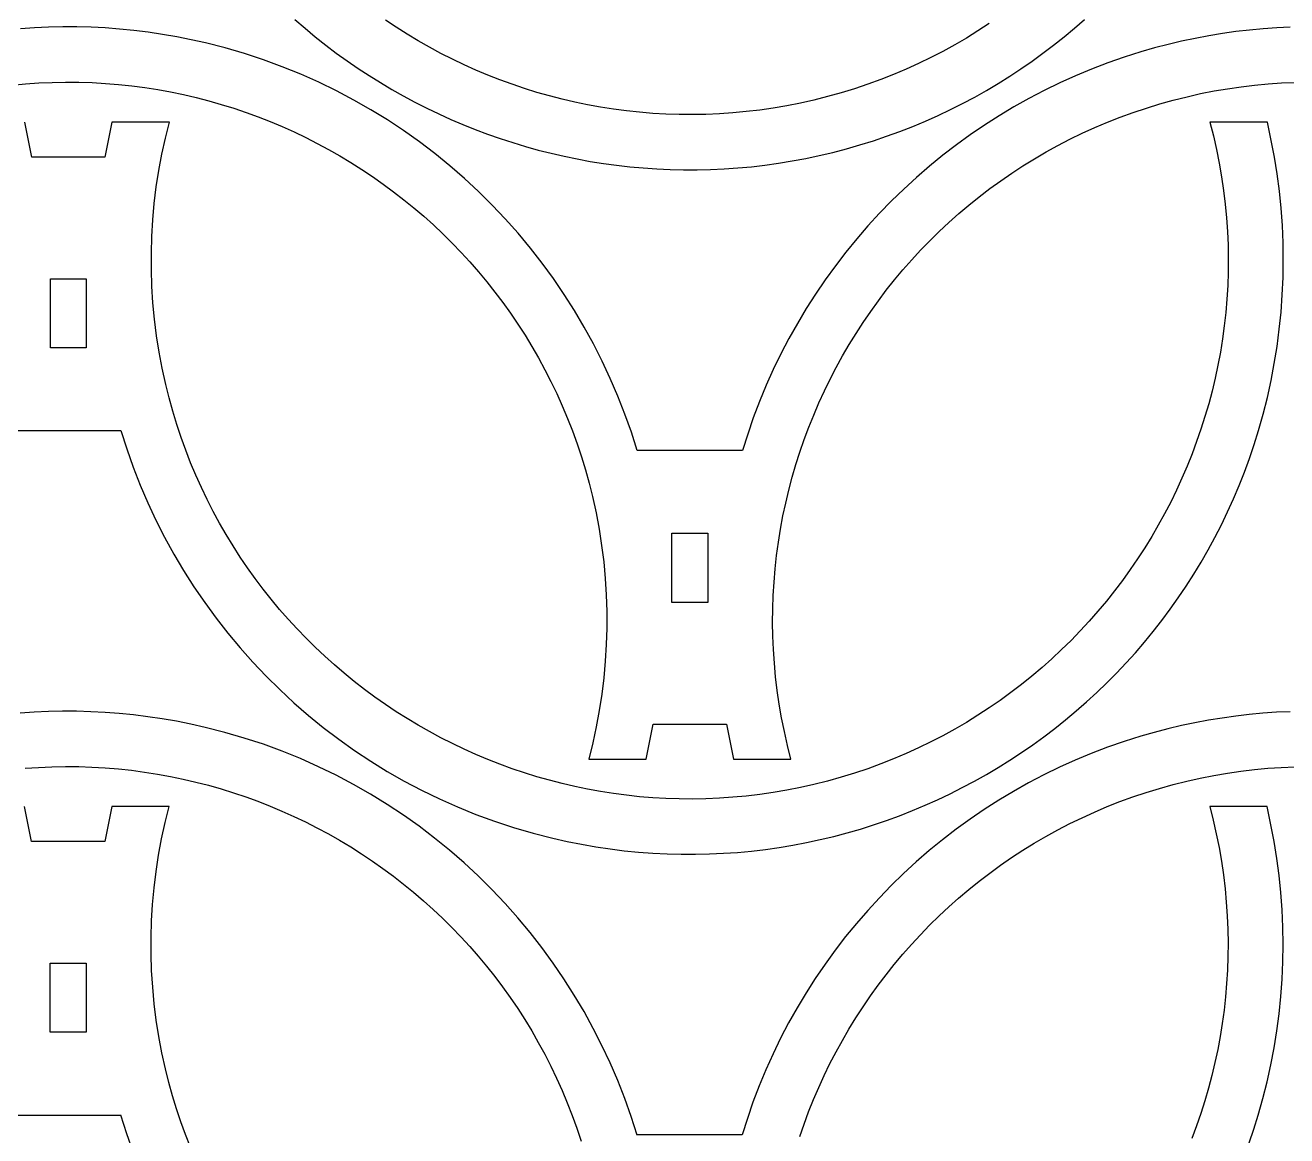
# Model space of a CAD drawing. Extents: x 443 to 1024, y 36 to 674.
# Drawn here: x 534.7 to 626, y 509.5 to 589.8 of the extents above; entities that cross this region are included whole.
import ezdxf

# ---------------------------------------------------------------- set-up
doc = ezdxf.new("R2010")
doc.units = 0
doc.layers.get('0').update_dxf_attribs({"linetype": 'CONTINUOUS'})

msp = doc.modelspace()

# ---------------------------------------------------------------- linework, layer by layer
at = {"color": 4}
for p, q in [((554.183655, 590.253861), (554.913192, 589.621104)), ((561.520429, 589.691405), (560.741486, 590.211002)), ((610.626896, 589.624478), (611.355673, 590.260621)), ((535.326441, 589.653564), (534.312257, 589.582724)), ((536.344588, 589.700297), (535.326441, 589.653564)), ((537.366327, 589.72271), (536.344588, 589.700297)), ((538.391283, 589.720586), (537.366327, 589.72271)), ((539.419083, 589.693709), (538.391283, 589.720586)), ((540.449354, 589.641864), (539.419083, 589.693709)), ((541.481724, 589.564837), (540.449354, 589.641864)), ((542.515817, 589.46241), (541.481724, 589.564837)), ((543.551262, 589.334369), (542.515817, 589.46241)), ((544.587685, 589.180499), (543.551262, 589.334369)), ((554.913192, 589.621104), (555.655878, 589.005614)), ((562.311425, 589.190542), (561.520429, 589.691405)), ((603.640388, 589.426792), (602.81148, 588.915001)), ((604.45405, 589.957888), (603.640388, 589.426792)), ((609.882883, 589.004042), (610.626896, 589.624478)), ((621.340903, 589.237938), (620.355967, 589.077022)), ((622.325888, 589.375414), (621.340903, 589.237938)), ((623.310576, 589.489614), (622.325888, 589.375414)), ((624.294618, 589.580698), (623.310576, 589.489614)), ((625.277668, 589.648831), (624.294618, 589.580698)), ((626.259379, 589.694174), (625.277668, 589.648831)), ((545.624712, 589.000583), (544.587685, 589.180499)), ((546.661971, 588.794407), (545.624712, 589.000583)), ((547.699088, 588.561754), (546.661971, 588.794407)), ((549.125754, 588.197665), (547.699088, 588.561754)), ((555.655878, 589.005614), (556.411364, 588.407553)), ((556.411364, 588.407553), (557.179303, 587.827082)), ((563.114102, 588.708642), (562.311425, 589.190542)), ((563.928088, 588.245933), (563.114102, 588.708642)), ((601.967565, 588.422911), (601.108879, 587.950917)), ((602.81148, 588.915001), (601.967565, 588.422911)), ((608.349949, 587.8116), (609.123833, 588.399641)), ((609.123833, 588.399641), (609.882883, 589.004042)), ((617.40493, 588.452009), (616.423666, 588.195708)), ((618.387633, 588.68422), (617.40493, 588.452009)), ((619.371428, 588.892503), (618.387633, 588.68422)), ((620.355967, 589.077022), (619.371428, 588.892503)), ((550.530071, 587.788044), (549.125754, 588.197665)), ((551.911375, 587.333845), (550.530071, 587.788044)), ((557.179303, 587.827082), (557.959348, 587.264364)), ((564.753011, 587.802644), (563.928088, 588.245933)), ((565.5885, 587.379004), (564.753011, 587.802644)), ((600.235661, 587.499418), (599.348148, 587.068807)), ((601.108879, 587.950917), (600.235661, 587.499418)), ((607.561432, 587.240249), (608.349949, 587.8116)), ((614.236166, 587.534025), (613.043262, 587.118246)), ((615.444188, 587.915154), (614.236166, 587.534025)), ((616.423666, 588.195708), (615.444188, 587.915154)), ((553.269001, 586.836018), (551.911375, 587.333845)), ((554.602285, 586.295518), (553.269001, 586.836018)), ((557.959348, 587.264364), (558.751151, 586.719562)), ((558.751151, 586.719562), (559.554365, 586.192838)), ((566.434182, 586.975242), (565.5885, 587.379004)), ((567.289686, 586.591587), (566.434182, 586.975242)), ((568.15464, 586.228267), (567.289686, 586.591587)), ((598.446579, 586.659483), (597.531191, 586.271841)), ((599.348148, 587.068807), (598.446579, 586.659483)), ((605.941306, 586.148919), (606.758484, 586.685913)), ((606.758484, 586.685913), (607.561432, 587.240249)), ((611.866099, 586.6684), (610.705297, 586.18507)), ((613.043262, 587.118246), (611.866099, 586.6684)), ((533.684021, 585.507406), (534.659891, 585.59884)), ((534.659891, 585.59884), (535.633748, 585.665363)), ((535.633748, 585.665363), (536.60522, 585.707202)), ((536.60522, 585.707202), (537.573935, 585.724588)), ((537.573935, 585.724588), (538.539521, 585.717749)), ((538.539521, 585.717749), (539.501607, 585.686913)), ((539.501607, 585.686913), (540.45982, 585.63231)), ((540.45982, 585.63231), (541.41379, 585.554168)), ((555.910562, 585.713296), (554.602285, 586.295518)), ((557.193169, 585.090304), (555.910562, 585.713296)), ((559.554365, 586.192838), (560.368642, 585.684354)), ((560.368642, 585.684354), (561.193634, 585.194272)), ((569.028671, 585.885511), (568.15464, 586.228267)), ((569.911409, 585.563548), (569.028671, 585.885511)), ((596.602221, 585.906277), (595.659908, 585.563188)), ((597.531191, 586.271841), (596.602221, 585.906277)), ((604.265067, 585.128269), (605.1101, 585.629596)), ((605.1101, 585.629596), (605.941306, 586.148919)), ((609.561477, 585.66884), (608.435262, 585.120293)), ((610.705297, 586.18507), (609.561477, 585.66884)), ((623.677256, 585.507411), (624.653114, 585.598847)), ((624.653114, 585.598847), (625.62696, 585.665372)), ((625.62696, 585.665372), (626.598421, 585.707215)), ((541.41379, 585.554168), (542.363143, 585.452716)), ((542.363143, 585.452716), (543.307508, 585.328183)), ((543.307508, 585.328183), (544.246513, 585.180798)), ((544.246513, 585.180798), (545.179787, 585.010789)), ((545.179787, 585.010789), (546.106957, 584.818386)), ((546.106957, 584.818386), (547.027652, 584.603816)), ((558.44944, 584.427495), (557.193169, 585.090304)), ((561.193634, 585.194272), (562.028995, 584.722755)), ((562.028995, 584.722755), (562.874377, 584.269966)), ((570.802481, 585.262607), (569.911409, 585.563548)), ((571.701515, 584.982917), (570.802481, 585.262607)), ((572.60814, 584.724706), (571.701515, 584.982917)), ((573.521983, 584.488203), (572.60814, 584.724706)), ((592.755285, 584.672732), (591.761975, 584.423505)), ((593.736202, 584.94602), (592.755285, 584.672732)), ((594.704489, 585.24297), (593.736202, 584.94602)), ((595.659908, 585.563188), (594.704489, 585.24297)), ((603.406408, 584.645267), (604.265067, 585.128269)), ((608.435262, 585.120293), (607.327271, 584.540013)), ((617.787483, 584.419323), (618.780788, 584.668554)), ((618.780788, 584.668554), (619.761132, 584.887978)), ((619.761132, 584.887978), (620.741323, 585.081347)), ((620.741323, 585.081347), (621.720988, 585.24889)), ((621.720988, 585.24889), (622.699757, 585.390835)), ((622.699757, 585.390835), (623.677256, 585.507411)), ((547.027652, 584.603816), (547.9415, 584.36731)), ((547.9415, 584.36731), (548.848129, 584.109095)), ((548.848129, 584.109095), (549.747166, 583.829401)), ((549.747166, 583.829401), (550.638242, 583.528456)), ((559.678711, 583.72582), (558.44944, 584.427495)), ((562.874377, 584.269966), (563.729432, 583.836066)), ((563.729432, 583.836066), (564.593813, 583.421217)), ((574.442673, 584.273637), (573.521983, 584.488203)), ((575.369838, 584.081237), (574.442673, 584.273637)), ((576.303106, 583.911231), (575.369838, 584.081237)), ((577.242106, 583.763849), (576.303106, 583.911231)), ((578.186464, 583.639319), (577.242106, 583.763849)), ((588.821774, 583.843169), (587.843006, 583.701225)), ((589.80144, 584.010712), (588.821774, 583.843169)), ((590.781631, 584.204081), (589.80144, 584.010712)), ((591.761975, 584.423505), (590.781631, 584.204081)), ((601.64902, 583.735543), (602.534325, 584.180915)), ((602.534325, 584.180915), (603.406408, 584.645267)), ((606.238126, 583.928582), (605.168448, 583.286585)), ((607.327271, 584.540013), (606.238126, 583.928582)), ((614.882875, 583.528864), (615.838289, 583.849081)), ((615.838289, 583.849081), (616.806571, 584.146033)), ((616.806571, 584.146033), (617.787483, 584.419323)), ((550.638242, 583.528456), (551.520982, 583.20649)), ((551.520982, 583.20649), (552.395016, 582.86373)), ((552.395016, 582.86373), (553.259972, 582.500407)), ((560.880318, 582.986234), (559.678711, 583.72582)), ((562.053596, 582.209687), (560.880318, 582.986234)), ((564.593813, 583.421217), (565.467172, 583.025583)), ((565.467172, 583.025583), (566.349161, 582.649325)), ((579.135811, 583.53787), (578.186464, 583.639319)), ((580.089772, 583.459731), (579.135811, 583.53787)), ((581.047978, 583.40513), (580.089772, 583.459731)), ((582.010055, 583.374297), (581.047978, 583.40513)), ((582.975633, 583.36746), (582.010055, 583.374297)), ((583.944338, 583.384848), (582.975633, 583.36746)), ((584.9158, 583.426689), (583.944338, 583.384848)), ((585.889647, 583.493214), (584.9158, 583.426689)), ((586.865506, 583.584649), (585.889647, 583.493214)), ((587.843006, 583.701225), (586.865506, 583.584649)), ((598.915784, 582.516565), (599.839548, 582.903041)), ((599.839548, 582.903041), (600.750694, 583.309475)), ((600.750694, 583.309475), (601.64902, 583.735543)), ((605.168448, 583.286585), (604.118859, 582.614603)), ((613.011603, 582.820216), (613.940567, 583.185777)), ((613.940567, 583.185777), (614.882875, 583.528864)), ((535.120443, 580.30124), (534.614143, 582.83024)), ((540.929043, 582.83024), (540.422843, 580.30124)), ((545.091743, 582.83024), (540.929043, 582.83024)), ((544.800067, 581.668492), (545.091743, 582.83024)), ((553.259972, 582.500407), (554.115477, 582.116747)), ((554.115477, 582.116747), (554.961161, 581.712982)), ((563.197881, 581.397132), (562.053596, 582.209687)), ((566.349161, 582.649325), (567.239434, 582.292606)), ((567.239434, 582.292606), (568.137643, 581.955588)), ((568.137643, 581.955588), (569.04344, 581.638434)), ((597.031207, 581.804803), (597.979603, 582.150377)), ((597.979603, 582.150377), (598.915784, 582.516565)), ((604.118859, 582.614603), (603.089979, 581.913222)), ((610.307149, 581.592656), (611.194656, 582.023259)), ((611.194656, 582.023259), (612.09622, 582.432578)), ((612.09622, 582.432578), (613.011603, 582.820216)), ((624.607443, 582.83024), (620.444743, 582.83024)), ((620.444743, 582.83024), (620.696498, 581.839109)), ((625.113643, 580.30124), (624.607443, 582.83024)), ((544.545028, 580.497663), (544.800067, 581.668492)), ((554.961161, 581.712982), (555.796651, 581.289338)), ((555.796651, 581.289338), (556.621575, 580.846046)), ((564.312508, 580.549521), (563.197881, 581.397132)), ((569.04344, 581.638434), (569.956478, 581.341305)), ((569.956478, 581.341305), (570.876409, 581.064365)), ((570.876409, 581.064365), (571.802886, 580.807775)), ((594.119248, 580.896285), (595.098575, 581.176805)), ((595.098575, 581.176805), (596.070797, 581.48017)), ((596.070797, 581.48017), (597.031207, 581.804803)), ((602.08243, 581.183024), (601.096832, 580.424592)), ((603.089979, 581.913222), (602.08243, 581.183024)), ((608.575256, 580.669178), (609.433936, 581.141163)), ((609.433936, 581.141163), (610.307149, 581.592656)), ((620.696498, 581.839109), (620.921121, 580.847473)), ((540.422843, 580.30124), (535.120443, 580.30124)), ((544.326627, 579.318975), (544.545028, 580.497663)), ((556.621575, 580.846046), (557.435561, 580.383333)), ((557.435561, 580.383333), (558.238238, 579.901429)), ((565.396814, 579.667807), (564.312508, 580.549521)), ((571.802886, 580.807775), (572.735561, 580.571698)), ((572.735561, 580.571698), (573.674086, 580.356295)), ((573.674086, 580.356295), (574.618116, 580.161731)), ((574.618116, 580.161731), (575.567301, 579.988166)), ((590.187474, 580.015047), (591.171893, 580.199555)), ((591.171893, 580.199555), (592.15556, 580.407823)), ((592.15556, 580.407823), (593.138127, 580.640012)), ((593.138127, 580.640012), (594.119248, 580.896285)), ((601.096832, 580.424592), (600.133808, 579.63851)), ((606.902444, 579.665316), (607.731346, 580.177097)), ((607.731346, 580.177097), (608.575256, 580.669178)), ((620.921121, 580.847473), (621.118848, 579.855727)), ((625.311484, 579.074209), (625.113643, 580.30124)), ((544.144868, 578.133651), (544.326627, 579.318975)), ((558.238238, 579.901429), (559.029234, 579.400562)), ((559.029234, 579.400562), (559.808177, 578.880962)), ((566.450133, 578.752942), (565.396814, 579.667807)), ((575.567301, 579.988166), (576.521294, 579.835763)), ((576.521294, 579.835763), (577.479748, 579.704684)), ((577.479748, 579.704684), (578.442315, 579.595093)), ((578.442315, 579.595093), (579.408649, 579.50715)), ((579.408649, 579.50715), (580.3784, 579.441019)), ((580.3784, 579.441019), (581.351223, 579.396861)), ((581.351223, 579.396861), (582.326768, 579.37484)), ((582.326768, 579.37484), (583.30469, 579.375117)), ((583.30469, 579.375117), (584.28464, 579.397855)), ((584.28464, 579.397855), (585.26627, 579.443216)), ((585.26627, 579.443216), (586.249234, 579.511362)), ((586.249234, 579.511362), (587.233184, 579.602456)), ((587.233184, 579.602456), (588.217773, 579.71666)), ((588.217773, 579.71666), (589.202652, 579.854136)), ((589.202652, 579.854136), (590.187474, 580.015047)), ((600.133808, 579.63851), (599.193978, 578.825361)), ((606.088787, 579.134231), (606.902444, 579.665316)), ((621.118848, 579.855727), (621.289918, 578.864267)), ((559.808177, 578.880962), (560.574695, 578.342857)), ((560.574695, 578.342857), (561.328416, 577.786475)), ((567.471801, 577.805879), (566.450133, 578.752942)), ((599.193978, 578.825361), (598.277963, 577.985729)), ((604.508162, 578.015734), (605.290614, 578.584238)), ((605.290614, 578.584238), (606.088787, 579.134231)), ((621.289918, 578.864267), (621.434567, 577.87349)), ((625.472854, 577.838813), (625.311484, 579.074209)), ((543.99975, 576.942911), (544.144868, 578.133651)), ((561.328416, 577.786475), (562.068968, 577.212047)), ((568.461153, 576.827569), (567.471801, 577.805879)), ((598.277963, 577.985729), (597.386385, 577.120196)), ((602.991372, 576.824775), (603.741668, 577.429114)), ((603.741668, 577.429114), (604.508162, 578.015734)), ((621.434567, 577.87349), (621.553035, 576.883792)), ((625.597855, 576.596543), (625.472854, 577.838813)), ((543.891276, 575.74798), (543.99975, 576.942911)), ((562.068968, 577.212047), (562.79598, 576.6198)), ((562.79598, 576.6198), (563.509079, 576.009963)), ((569.417526, 575.818966), (568.461153, 576.827569)), ((597.386385, 577.120196), (596.519865, 576.229347)), ((602.257509, 576.203114), (602.991372, 576.824775)), ((621.553035, 576.883792), (621.645558, 575.895568)), ((625.686593, 575.34889), (625.597855, 576.596543)), ((543.819448, 574.550078), (543.891276, 575.74798)), ((563.509079, 576.009963), (564.207895, 575.382765)), ((570.340255, 574.78102), (569.417526, 575.818966)), ((596.519865, 576.229347), (595.679023, 575.313764)), ((600.840038, 574.909406), (601.540319, 575.564525)), ((601.540319, 575.564525), (602.257509, 576.203114)), ((621.645558, 575.895568), (621.712374, 574.909216)), ((564.207895, 575.382765), (564.892054, 574.738435)), ((564.892054, 574.738435), (565.561185, 574.077202)), ((571.228675, 573.714686), (570.340255, 574.78102)), ((595.679023, 575.313764), (594.864481, 574.374031)), ((600.156906, 574.238153), (600.840038, 574.909406)), ((621.712374, 574.909216), (621.753722, 573.925131)), ((625.739171, 574.097346), (625.686593, 575.34889)), ((543.784268, 573.350427), (543.819448, 574.550078)), ((565.561185, 574.077202), (566.214917, 573.399294)), ((572.082122, 572.620914), (571.228675, 573.714686)), ((594.864481, 574.374031), (594.076861, 573.410731)), ((599.491158, 573.551161), (600.156906, 574.238153)), ((621.753722, 573.925131), (621.769838, 572.94371)), ((625.755694, 572.843404), (625.739171, 574.097346)), ((543.785736, 572.150251), (543.784268, 573.350427)), ((566.214917, 573.399294), (566.852877, 572.704941)), ((594.076861, 573.410731), (593.316783, 572.424448)), ((598.21277, 572.131548), (598.843034, 572.848828)), ((598.843034, 572.848828), (599.491158, 573.551161)), ((621.769838, 572.94371), (621.760961, 571.965349)), ((625.736267, 571.588554), (625.755694, 572.843404)), ((543.823856, 570.95077), (543.785736, 572.150251)), ((566.852877, 572.704941), (567.474693, 571.994371)), ((567.474693, 571.994371), (568.079994, 571.267813)), ((572.899932, 571.500658), (572.082122, 572.620914)), ((593.316783, 572.424448), (592.584868, 571.415764)), ((597.600605, 571.399719), (598.21277, 572.131548)), ((621.760961, 571.965349), (621.727328, 570.990444)), ((568.079994, 571.267813), (568.668408, 570.525496)), ((573.681439, 570.354869), (572.899932, 571.500658)), ((592.584868, 571.415764), (591.881738, 570.385263)), ((597.006777, 570.653737), (597.600605, 571.399719)), ((621.727328, 570.990444), (621.669178, 570.019391)), ((625.680993, 570.33429), (625.736267, 571.588554)), ((543.898628, 569.753207), (543.823856, 570.95077)), ((568.668408, 570.525496), (569.239563, 569.767648)), ((574.42598, 569.184501), (573.681439, 570.354869)), ((591.881738, 570.385263), (591.208014, 569.333529)), ((596.431522, 569.893998), (597.006777, 570.653737)), ((625.589976, 569.082102), (625.680993, 570.33429)), ((544.010055, 568.558785), (543.898628, 569.753207)), ((569.239563, 569.767648), (569.793087, 568.994498)), ((575.132891, 567.990505), (574.42598, 569.184501)), ((591.208014, 569.333529), (590.564317, 568.261145)), ((595.87508, 569.120897), (596.431522, 569.893998)), ((621.669178, 570.019391), (621.586747, 569.052586)), ((544.158138, 567.368725), (544.010055, 568.558785)), ((569.793087, 568.994498), (570.328609, 568.206276)), ((590.564317, 568.261145), (589.951268, 567.168694)), ((594.819581, 567.536198), (595.337687, 568.334832)), ((595.337687, 568.334832), (595.87508, 569.120897)), ((621.586747, 569.052586), (621.480274, 568.090426)), ((625.463322, 567.833482), (625.589976, 569.082102)), ((544.342879, 566.184249), (544.158138, 567.368725)), ((570.328609, 568.206276), (570.845756, 567.40321)), ((570.845756, 567.40321), (571.344156, 566.585529)), ((575.801506, 566.773833), (575.132891, 567.990505)), ((594.321001, 566.725392), (594.819581, 567.536198)), ((621.480274, 568.090426), (621.349996, 567.133307)), ((625.301135, 566.589922), (625.463322, 567.833482)), ((571.344156, 566.585529), (571.823438, 565.753461)), ((576.431161, 565.535439), (575.801506, 566.773833)), ((589.951268, 567.168694), (589.369489, 566.05676)), ((593.842183, 565.902809), (594.321001, 566.725392)), ((621.349996, 567.133307), (621.196151, 566.181625)), ((625.103518, 565.352915), (625.301135, 566.589922)), ((544.56428, 565.00658), (544.342879, 566.184249)), ((571.823438, 565.753461), (572.283231, 564.907236)), ((577.021193, 564.276274), (576.431161, 565.535439)), ((589.369489, 566.05676), (588.8196, 564.925925)), ((593.383366, 565.068846), (593.842183, 565.902809)), ((621.196151, 566.181625), (621.018977, 565.235776)), ((544.822343, 563.83694), (544.56428, 565.00658)), ((572.283231, 564.907236), (572.723161, 564.047081)), ((588.8196, 564.925925), (588.302223, 563.776774)), ((592.944788, 564.2239), (593.383366, 565.068846)), ((621.018977, 565.235776), (620.818712, 564.296156)), ((624.870576, 564.123951), (625.103518, 565.352915)), ((545.066786, 562.861723), (544.822343, 563.83694)), ((572.723161, 564.047081), (573.142857, 563.173227)), ((577.570936, 562.997291), (577.021193, 564.276274)), ((588.302223, 563.776774), (587.817979, 562.609889)), ((592.526685, 563.368365), (592.944788, 564.2239)), ((620.818712, 564.296156), (620.595592, 563.363162)), ((624.602413, 562.904523), (624.870576, 564.123951)), ((545.334439, 561.898376), (545.066786, 562.861723)), ((573.142857, 563.173227), (573.541948, 562.285902)), ((578.079725, 561.699441), (577.570936, 562.997291)), ((592.129296, 562.50264), (592.526685, 563.368365)), ((620.595592, 563.363162), (620.349857, 562.43719)), ((624.299134, 561.696122), (624.602413, 562.904523)), ((545.624928, 560.947127), (545.334439, 561.898376)), ((573.541948, 562.285902), (573.920061, 561.385335)), ((587.817979, 562.609889), (587.367488, 561.425854)), ((591.752859, 561.627119), (592.129296, 562.50264)), ((620.349857, 562.43719), (620.081744, 561.518636)), ((545.937881, 560.008206), (545.624928, 560.947127)), ((573.920061, 561.385335), (574.276825, 560.471754)), ((578.546898, 560.383678), (578.079725, 561.699441)), ((587.367488, 561.425854), (586.582288, 559.053354)), ((591.397612, 560.742199), (591.752859, 561.627119)), ((620.081744, 561.518636), (619.791491, 560.607897)), ((623.960843, 560.50024), (624.299134, 561.696122)), ((533.967543, 560.50024), (541.575643, 560.50024)), ((541.575643, 560.50024), (541.578143, 560.50264)), ((541.578143, 560.50264), (542.003024, 559.169915)), ((546.272928, 559.08184), (545.937881, 560.008206)), ((574.276825, 560.471754), (574.611867, 559.545388)), ((578.971788, 559.050954), (578.546898, 560.383678)), ((591.063791, 559.848276), (591.397612, 560.742199)), ((619.791491, 560.607897), (619.479334, 559.705367)), ((623.643757, 559.485728), (623.960843, 560.50024)), ((542.003024, 559.169915), (542.470188, 557.854152)), ((574.611867, 559.545388), (574.924817, 558.606466)), ((590.751636, 558.945746), (591.063791, 559.848276)), ((619.479334, 559.705367), (619.145513, 558.811445)), ((623.303672, 558.484332), (623.643757, 559.485728)), ((546.629696, 558.168259), (546.272928, 559.08184)), ((574.924817, 558.606466), (575.215301, 557.655218)), ((578.974188, 559.053354), (578.971788, 559.050954)), ((586.582288, 559.053354), (578.974188, 559.053354)), ((590.461383, 558.035006), (590.751636, 558.945746)), ((619.145513, 558.811445), (618.790265, 557.926525)), ((622.94096, 557.496268), (623.303672, 558.484332)), ((542.470188, 557.854152), (542.97897, 556.556303)), ((547.007812, 557.267692), (546.629696, 558.168259)), ((547.406907, 556.380366), (547.007812, 557.267692)), ((575.215301, 557.655218), (575.482949, 556.691871)), ((590.19327, 557.116451), (590.461383, 558.035006)), ((618.790265, 557.926525), (618.413827, 557.051004)), ((622.555995, 556.521751), (622.94096, 557.496268)), ((542.97897, 556.556303), (543.528705, 555.27732)), ((547.826606, 555.506513), (547.406907, 556.380366)), ((575.482949, 556.691871), (575.727388, 555.716654)), ((589.947535, 556.190479), (590.19327, 557.116451)), ((618.413827, 557.051004), (618.016437, 556.185278)), ((622.149149, 555.560998), (622.555995, 556.521751)), ((548.26654, 554.646359), (547.826606, 555.506513)), ((575.727388, 555.716654), (575.985452, 554.547014)), ((589.724417, 555.257484), (589.947535, 556.190479)), ((618.016437, 556.185278), (617.598334, 555.329744)), ((621.720797, 554.614222), (622.149149, 555.560998)), ((543.528705, 555.27732), (544.118729, 554.018155)), ((548.726335, 553.800133), (548.26654, 554.646359)), ((575.985452, 554.547014), (576.206856, 553.369344)), ((589.524152, 554.317864), (589.724417, 555.257484)), ((617.598334, 555.329744), (617.159754, 554.484798)), ((621.27131, 553.68164), (621.720797, 554.614222)), ((544.118729, 554.018155), (544.748378, 552.77976)), ((549.20562, 552.968066), (548.726335, 553.800133)), ((589.346978, 553.372014), (589.524152, 554.317864)), ((616.700936, 553.650835), (616.222118, 552.828252)), ((617.159754, 554.484798), (616.700936, 553.650835)), ((620.801064, 552.763468), (621.27131, 553.68164)), ((544.748378, 552.77976), (545.416987, 551.563089)), ((549.704024, 552.150385), (549.20562, 552.968066)), ((576.206856, 553.369344), (576.391602, 552.184869)), ((589.193134, 552.420331), (589.346978, 553.372014)), ((616.222118, 552.828252), (615.723536, 552.017446)), ((620.31043, 551.85992), (620.801064, 552.763468)), ((550.221173, 551.347319), (549.704024, 552.150385)), ((576.391602, 552.184869), (576.539691, 550.994809)), ((589.062856, 551.46321), (589.193134, 552.420331)), ((615.723536, 552.017446), (615.205429, 551.218812)), ((619.799782, 550.971213), (620.31043, 551.85992)), ((545.416987, 551.563089), (546.123891, 550.369093)), ((550.756697, 550.559097), (550.221173, 551.347319)), ((576.539691, 550.994809), (576.651126, 549.800386)), ((588.956383, 550.501049), (589.062856, 551.46321)), ((615.205429, 551.218812), (614.668035, 550.432747)), ((619.269494, 550.097561), (619.799782, 550.971213)), ((546.123891, 550.369093), (546.868426, 549.198724)), ((551.310224, 549.785948), (550.756697, 550.559097)), ((588.873952, 549.534243), (588.956383, 550.501049)), ((614.668035, 550.432747), (614.111591, 549.659646)), ((618.719938, 549.23918), (619.269494, 550.097561)), ((546.868426, 549.198724), (547.649929, 548.052936)), ((551.881381, 549.0281), (551.310224, 549.785948)), ((576.651126, 549.800386), (576.725907, 548.602824)), ((588.815802, 548.563188), (588.873952, 549.534243)), ((614.111591, 549.659646), (613.536335, 548.899907)), ((618.151488, 548.396286), (618.719938, 549.23918)), ((552.469797, 548.285783), (551.881381, 549.0281)), ((553.0751, 547.559225), (552.469797, 548.285783)), ((576.725907, 548.602824), (576.764035, 547.403343)), ((588.782169, 547.588281), (588.815802, 548.563188)), ((612.942505, 548.153925), (612.330338, 547.422096)), ((613.536335, 548.899907), (612.942505, 548.153925)), ((617.564517, 547.569094), (618.151488, 548.396286)), ((547.649929, 548.052936), (548.467733, 546.93268)), ((553.696919, 546.848656), (553.0751, 547.559225)), ((576.764035, 547.403343), (576.765513, 546.203167)), ((588.773292, 546.609917), (588.782169, 547.588281)), ((612.330338, 547.422096), (611.700073, 546.704817)), ((616.959398, 546.75782), (617.564517, 547.569094)), ((548.467733, 546.93268), (549.321175, 545.838908)), ((554.33488, 546.154303), (553.696919, 546.848656)), ((588.789409, 545.628494), (588.773292, 546.609917)), ((611.700073, 546.704817), (611.051946, 546.002484)), ((616.336505, 545.962679), (616.959398, 546.75782)), ((549.321175, 545.838908), (550.20959, 544.772573)), ((554.988613, 545.476396), (554.33488, 546.154303)), ((555.657746, 544.815163), (554.988613, 545.476396)), ((576.765513, 546.203167), (576.730342, 545.003516)), ((588.830756, 544.644407), (588.789409, 545.628494)), ((611.051946, 546.002484), (610.386197, 545.315493)), ((615.696211, 545.183886), (616.336505, 545.962679)), ((550.20959, 544.772573), (551.132314, 543.734628)), ((556.341907, 544.170834), (555.657746, 544.815163)), ((576.730342, 545.003516), (576.658523, 543.805614)), ((588.897573, 543.658052), (588.830756, 544.644407)), ((609.703062, 544.64424), (609.002779, 543.989121)), ((610.386197, 545.315493), (609.703062, 544.64424)), ((615.038889, 544.421658), (615.696211, 545.183886)), ((551.132314, 543.734628), (552.088682, 542.726024)), ((557.040723, 543.543637), (556.341907, 544.170834)), ((576.658523, 543.805614), (576.550058, 542.610682)), ((588.990096, 542.669825), (588.897573, 543.658052)), ((609.002779, 543.989121), (608.285587, 543.350534)), ((613.674654, 542.947754), (614.364912, 543.676209)), ((614.364912, 543.676209), (615.038889, 544.421658)), ((552.088682, 542.726024), (553.07803, 541.747715)), ((557.753823, 542.933801), (557.040723, 543.543637)), ((558.480836, 542.341554), (557.753823, 542.933801)), ((589.108564, 541.680124), (588.990096, 542.669825)), ((607.551722, 542.728873), (606.801423, 542.124535)), ((608.285587, 543.350534), (607.551722, 542.728873)), ((612.968487, 542.236511), (613.674654, 542.947754)), ((553.07803, 541.747715), (554.099693, 540.800651)), ((559.221389, 541.767127), (558.480836, 542.341554)), ((559.975111, 541.210746), (559.221389, 541.767127)), ((576.550058, 542.610682), (576.404948, 541.419943)), ((606.801423, 542.124535), (606.034927, 541.537916)), ((612.246786, 541.542693), (612.968487, 542.236511)), ((560.741629, 540.672642), (559.975111, 541.210746)), ((576.404948, 541.419943), (576.223194, 540.234619)), ((589.253213, 540.689343), (589.108564, 541.680124)), ((605.252472, 540.969413), (604.454296, 540.419422)), ((606.034927, 541.537916), (605.252472, 540.969413)), ((610.758271, 540.208198), (611.509923, 540.866517)), ((611.509923, 540.866517), (612.246786, 541.542693)), ((535.309202, 540.110257), (534.295016, 540.039417)), ((536.327353, 540.15699), (535.309202, 540.110257)), ((537.349095, 540.179403), (536.327353, 540.15699)), ((538.374055, 540.177278), (537.349095, 540.179403)), ((539.401859, 540.150402), (538.374055, 540.177278)), ((540.432134, 540.098557), (539.401859, 540.150402)), ((541.464507, 540.02153), (540.432134, 540.098557)), ((542.498604, 539.919103), (541.464507, 540.02153)), ((543.534053, 539.791062), (542.498604, 539.919103)), ((554.099693, 540.800651), (555.153008, 539.885786)), ((561.520572, 540.153043), (560.741629, 540.672642)), ((562.311568, 539.652177), (561.520572, 540.153043)), ((576.223194, 540.234619), (576.004799, 539.055931)), ((589.424283, 539.69788), (589.253213, 540.689343)), ((604.454296, 540.419422), (603.640636, 539.888338)), ((609.992205, 539.567951), (610.758271, 540.208198)), ((623.293285, 539.946306), (622.308597, 539.832107)), ((624.277327, 540.037391), (623.293285, 539.946306)), ((625.260377, 540.105523), (624.277327, 540.037391)), ((626.242088, 540.150866), (625.260377, 540.105523)), ((544.57048, 539.637192), (543.534053, 539.791062)), ((545.607512, 539.457276), (544.57048, 539.637192)), ((546.644775, 539.2511), (545.607512, 539.457276)), ((547.681897, 539.018447), (546.644775, 539.2511)), ((549.108554, 538.654358), (547.681897, 539.018447)), ((555.153008, 539.885786), (556.237308, 539.004073)), ((556.237308, 539.004073), (557.351931, 538.156462)), ((563.114245, 539.170274), (562.311568, 539.652177)), ((563.928231, 538.707563), (563.114245, 539.170274)), ((576.004799, 539.055931), (575.749763, 537.885102)), ((579.620788, 536.723354), (580.126988, 539.252354)), ((580.126988, 539.252354), (585.429388, 539.252354)), ((585.429388, 539.252354), (585.935588, 536.723354)), ((589.62201, 538.70613), (589.424283, 539.69788)), ((602.811731, 539.376559), (601.967818, 538.88448)), ((603.640636, 539.888338), (602.811731, 539.376559)), ((609.212096, 538.945993), (609.992205, 539.567951)), ((618.370342, 539.140913), (617.387639, 538.908702)), ((619.354137, 539.349196), (618.370342, 539.140913)), ((620.338675, 539.533715), (619.354137, 539.349196)), ((621.323611, 539.694631), (620.338675, 539.533715)), ((622.308597, 539.832107), (621.323611, 539.694631)), ((550.512861, 538.244737), (549.108554, 538.654358)), ((551.894156, 537.790537), (550.512861, 538.244737)), ((557.351931, 538.156462), (558.496211, 537.343907)), ((564.753155, 538.264272), (563.928231, 538.707563)), ((565.588644, 537.84063), (564.753155, 538.264272)), ((589.846633, 537.714489), (589.62201, 538.70613)), ((601.109134, 538.412497), (600.235918, 537.961007)), ((601.967818, 538.88448), (601.109134, 538.412497)), ((607.611247, 537.7578), (608.418319, 538.342537)), ((608.418319, 538.342537), (609.212096, 538.945993)), ((615.426897, 538.371847), (614.218875, 537.990718)), ((616.406375, 538.652401), (615.426897, 538.371847)), ((617.387639, 538.908702), (616.406375, 538.652401)), ((553.251773, 537.292711), (551.894156, 537.790537)), ((554.585048, 536.752211), (553.251773, 537.292711)), ((558.496211, 537.343907), (559.669484, 536.56736)), ((566.434327, 537.436866), (565.588644, 537.84063)), ((567.289831, 537.053208), (566.434327, 537.436866)), ((575.749763, 537.885102), (575.458088, 536.723354)), ((590.098388, 536.723354), (589.846633, 537.714489)), ((599.348408, 537.530406), (598.44684, 537.121089)), ((600.235918, 537.961007), (599.348408, 537.530406)), ((605.958708, 536.645346), (606.791252, 537.191998)), ((606.791252, 537.191998), (607.611247, 537.7578)), ((613.025971, 537.574939), (611.848808, 537.125093)), ((614.218875, 537.990718), (613.025971, 537.574939)), ((555.893316, 536.169989), (554.585048, 536.752211)), ((559.669484, 536.56736), (560.871085, 535.827773)), ((568.154786, 536.689886), (567.289831, 537.053208)), ((569.028819, 536.347128), (568.154786, 536.689886)), ((569.911558, 536.025164), (569.028819, 536.347128)), ((575.458088, 536.723354), (579.620788, 536.723354)), ((585.935588, 536.723354), (590.098388, 536.723354)), ((596.602485, 536.367897), (595.660173, 536.024814)), ((597.531453, 536.733455), (596.602485, 536.367897)), ((598.44684, 537.121089), (597.531453, 536.733455)), ((605.113989, 536.118059), (605.958708, 536.645346)), ((610.688006, 536.641763), (609.544186, 536.125533)), ((611.848808, 537.125093), (610.688006, 536.641763)), ((534.642674, 536.055459), (535.616527, 536.121985)), ((535.616527, 536.121985), (536.587995, 536.163828)), ((536.587995, 536.163828), (537.556707, 536.181218)), ((537.556707, 536.181218), (538.52229, 536.174382)), ((538.52229, 536.174382), (539.484373, 536.143549)), ((539.484373, 536.143549), (540.442583, 536.088949)), ((540.442583, 536.088949), (541.39655, 536.01081)), ((541.39655, 536.01081), (542.3459, 535.909361)), ((542.3459, 535.909361), (543.290263, 535.784831)), ((543.290263, 535.784831), (544.229266, 535.637448)), ((544.229266, 535.637448), (545.162537, 535.467442)), ((545.162537, 535.467442), (546.089705, 535.275041)), ((557.175914, 535.546997), (555.893316, 536.169989)), ((558.432177, 534.884188), (557.175914, 535.546997)), ((560.871085, 535.827773), (562.10035, 535.126099)), ((570.802632, 535.724221), (569.911558, 536.025164)), ((571.701668, 535.444529), (570.802632, 535.724221)), ((572.608295, 535.186316), (571.701668, 535.444529)), ((593.736469, 535.407652), (592.755552, 535.134367)), ((594.704755, 535.7046), (593.736469, 535.407652)), ((595.660173, 536.024814), (594.704755, 535.7046)), ((603.389517, 535.122442), (604.257468, 535.610352)), ((604.257468, 535.610352), (605.113989, 536.118059)), ((608.41797, 535.576986), (607.309979, 534.996706)), ((609.544186, 536.125533), (608.41797, 535.576986)), ((618.763497, 535.125147), (619.743841, 535.344571)), ((619.743841, 535.344571), (620.724032, 535.537941)), ((620.724032, 535.537941), (621.703697, 535.705484)), ((621.703697, 535.705484), (622.682465, 535.847429)), ((622.682465, 535.847429), (623.659965, 535.964006)), ((623.659965, 535.964006), (624.635823, 536.055443)), ((624.635823, 536.055443), (625.609669, 536.121969)), ((625.609669, 536.121969), (626.58113, 536.163812)), ((546.089705, 535.275041), (547.010398, 535.060474)), ((547.010398, 535.060474), (547.924244, 534.82397)), ((547.924244, 534.82397), (548.830871, 534.565758)), ((548.830871, 534.565758), (549.729908, 534.286066)), ((559.66144, 534.182513), (558.432177, 534.884188)), ((562.10035, 535.126099), (563.356615, 534.46329)), ((563.356615, 534.46329), (564.639216, 533.840298)), ((573.522141, 534.949812), (572.608295, 535.186316)), ((574.442834, 534.735245), (573.522141, 534.949812)), ((575.370002, 534.542844), (574.442834, 534.735245)), ((576.303274, 534.372838), (575.370002, 534.542844)), ((589.80169, 534.472338), (588.822016, 534.304792)), ((590.781889, 534.665711), (589.80169, 534.472338)), ((591.762243, 534.88514), (590.781889, 534.665711)), ((592.755552, 535.134367), (591.762243, 534.88514)), ((601.620821, 534.206873), (602.51051, 534.654544)), ((602.51051, 534.654544), (603.389517, 535.122442)), ((607.309979, 534.996706), (606.220835, 534.385275)), ((615.820997, 534.305687), (616.78928, 534.602635)), ((616.78928, 534.602635), (617.770192, 534.87592)), ((617.770192, 534.87592), (618.763497, 535.125147)), ((549.729908, 534.286066), (550.620981, 533.985123)), ((550.620981, 533.985123), (551.50372, 533.663158)), ((551.50372, 533.663158), (552.377753, 533.320401)), ((560.863039, 533.442927), (559.66144, 534.182513)), ((564.639216, 533.840298), (565.947486, 533.258076)), ((577.242277, 534.225456), (576.303274, 534.372838)), ((578.186639, 534.100925), (577.242277, 534.225456)), ((579.13599, 533.999476), (578.186639, 534.100925)), ((580.089956, 533.921337), (579.13599, 533.999476)), ((581.048167, 533.866737), (580.089956, 533.921337)), ((582.010249, 533.835905), (581.048167, 533.866737)), ((582.975833, 533.829069), (582.010249, 533.835905)), ((583.944544, 533.846458), (582.975833, 533.829069)), ((584.916012, 533.888302), (583.944544, 533.846458)), ((585.889866, 533.954828), (584.916012, 533.888302)), ((586.865732, 534.046266), (585.889866, 533.954828)), ((587.843239, 534.162844), (586.865732, 534.046266)), ((588.822016, 534.304792), (587.843239, 534.162844)), ((599.810887, 533.373074), (600.720822, 533.779644)), ((600.720822, 533.779644), (601.620821, 534.206873)), ((605.151157, 533.743277), (604.101567, 533.071296)), ((606.220835, 534.385275), (605.151157, 533.743277)), ((612.994309, 533.276834), (613.923275, 533.642391)), ((613.923275, 533.642391), (614.865583, 533.985474)), ((614.865583, 533.985474), (615.820997, 534.305687)), ((535.10312, 530.757933), (534.59682, 533.286933)), ((540.91172, 533.286933), (540.40552, 530.757933)), ((545.07442, 533.286933), (540.91172, 533.286933)), ((544.782744, 532.125185), (545.07442, 533.286933)), ((552.377753, 533.320401), (553.242708, 532.957079)), ((553.242708, 532.957079), (554.098213, 532.573421)), ((562.03631, 532.66638), (560.863039, 533.442927)), ((563.180588, 531.853825), (562.03631, 532.66638)), ((565.947486, 533.258076), (567.280763, 532.717575)), ((567.280763, 532.717575), (568.638382, 532.219749)), ((597.025198, 532.279467), (597.962702, 532.62277)), ((597.962702, 532.62277), (598.891389, 532.987377)), ((598.891389, 532.987377), (599.810887, 533.373074)), ((604.101567, 533.071296), (603.072688, 532.369915)), ((611.177361, 532.479885), (612.078926, 532.8892)), ((612.078926, 532.8892), (612.994309, 533.276834)), ((624.59002, 533.286933), (620.42742, 533.286933)), ((620.42742, 533.286933), (620.679175, 532.295802)), ((625.09632, 530.757933), (624.59002, 533.286933)), ((544.527705, 530.954356), (544.782744, 532.125185)), ((554.098213, 532.573421), (554.943896, 532.169657)), ((554.943896, 532.169657), (555.779385, 531.746015)), ((555.779385, 531.746015), (556.604309, 531.302724)), ((564.295209, 531.006214), (563.180588, 531.853825)), ((568.638382, 532.219749), (570.019677, 531.76555)), ((570.019677, 531.76555), (571.423986, 531.355929)), ((595.125234, 531.657638), (596.079251, 531.957685)), ((596.079251, 531.957685), (597.025198, 532.279467)), ((603.072688, 532.369915), (602.065138, 531.639717)), ((609.416639, 531.597796), (610.289853, 532.049285)), ((610.289853, 532.049285), (611.177361, 532.479885)), ((620.679175, 532.295802), (620.903798, 531.304166)), ((544.309305, 529.775668), (544.527705, 530.954356)), ((556.604309, 531.302724), (557.418295, 530.840012)), ((557.418295, 530.840012), (558.220972, 530.358109)), ((565.379508, 530.1245), (564.295209, 531.006214)), ((571.423986, 531.355929), (572.850643, 530.99184)), ((572.850643, 530.99184), (573.887764, 530.759187)), ((591.235933, 530.679115), (592.218497, 530.890065)), ((592.218497, 530.890065), (593.194484, 531.123612)), ((593.194484, 531.123612), (594.163521, 531.379541)), ((594.163521, 531.379541), (595.125234, 531.657638)), ((601.079541, 530.881285), (600.116517, 530.095203)), ((602.065138, 531.639717), (601.079541, 530.881285)), ((607.714046, 530.633736), (608.557958, 531.125814)), ((608.557958, 531.125814), (609.416639, 531.597796)), ((620.903798, 531.304166), (621.101525, 530.31242)), ((540.40552, 530.757933), (535.10312, 530.757933)), ((558.220972, 530.358109), (559.011968, 529.857244)), ((559.011968, 529.857244), (559.790911, 529.337645)), ((566.432822, 529.209635), (565.379508, 530.1245)), ((573.887764, 530.759187), (574.925028, 530.553011)), ((574.925028, 530.553011), (575.96206, 530.373095)), ((575.96206, 530.373095), (576.998487, 530.219224)), ((576.998487, 530.219224), (578.033935, 530.091184)), ((578.033935, 530.091184), (579.068033, 529.988757)), ((579.068033, 529.988757), (580.100406, 529.911729)), ((580.100406, 529.911729), (581.130681, 529.859885)), ((581.130681, 529.859885), (582.158485, 529.833008)), ((583.183444, 529.830884), (584.205186, 529.853296)), ((584.205186, 529.853296), (585.223337, 529.90003)), ((585.223337, 529.90003), (586.237524, 529.97087)), ((586.237524, 529.97087), (587.247374, 530.0656)), ((587.247374, 530.0656), (588.252513, 530.184005)), ((588.252513, 530.184005), (589.252568, 530.325869)), ((589.252568, 530.325869), (590.247165, 530.490978)), ((590.247165, 530.490978), (591.235933, 530.679115)), ((600.116517, 530.095203), (599.176687, 529.282054)), ((606.071485, 529.590876), (606.885143, 530.121958)), ((606.885143, 530.121958), (607.714046, 530.633736)), ((621.101525, 530.31242), (621.272595, 529.32096)), ((625.294161, 529.530902), (625.09632, 530.757933)), ((544.127545, 528.590344), (544.309305, 529.775668)), ((559.790911, 529.337645), (560.557429, 528.79954)), ((567.454485, 528.262572), (566.432822, 529.209635)), ((582.158485, 529.833008), (583.183444, 529.830884)), ((599.176687, 529.282054), (598.260672, 528.442422)), ((604.490856, 528.472384), (605.27331, 529.040886)), ((605.27331, 529.040886), (606.071485, 529.590876)), ((621.272595, 529.32096), (621.417244, 528.330183)), ((625.455531, 528.295506), (625.294161, 529.530902)), ((543.982427, 527.399604), (544.127545, 528.590344)), ((560.557429, 528.79954), (561.311151, 528.24316)), ((561.311151, 528.24316), (562.051704, 527.668732)), ((568.443833, 527.284262), (567.454485, 528.262572)), ((598.260672, 528.442422), (597.369094, 527.576889)), ((603.724362, 527.885767), (604.490856, 528.472384)), ((621.417244, 528.330183), (621.535712, 527.340484)), ((625.580532, 527.053236), (625.455531, 528.295506)), ((543.873953, 526.204673), (543.982427, 527.399604)), ((562.051704, 527.668732), (562.778716, 527.076486)), ((569.400202, 526.275658), (568.443833, 527.284262)), ((597.369094, 527.576889), (596.502573, 526.68604)), ((602.240199, 526.659772), (602.974063, 527.281431)), ((602.974063, 527.281431), (603.724362, 527.885767)), ((621.535712, 527.340484), (621.628235, 526.352261)), ((543.802125, 525.006771), (543.873953, 526.204673)), ((562.778716, 527.076486), (563.491817, 526.46665)), ((563.491817, 526.46665), (564.190633, 525.839453)), ((570.322928, 525.237713), (569.400202, 526.275658)), ((596.502573, 526.68604), (595.661732, 525.770457)), ((601.523008, 526.021185), (602.240199, 526.659772)), ((621.628235, 526.352261), (621.695051, 525.365909)), ((625.66927, 525.805583), (625.580532, 527.053236)), ((564.190633, 525.839453), (564.874793, 525.195123)), ((595.661732, 525.770457), (594.84719, 524.830724)), ((600.139591, 524.694817), (600.822726, 525.366069)), ((600.822726, 525.366069), (601.523008, 526.021185)), ((621.695051, 525.365909), (621.736399, 524.381824)), ((625.721848, 524.554039), (625.66927, 525.805583)), ((543.766945, 523.80712), (543.802125, 525.006771)), ((564.874793, 525.195123), (565.543926, 524.533891)), ((565.543926, 524.533891), (566.197659, 523.855984)), ((571.211345, 524.171379), (570.322928, 525.237713)), ((594.84719, 524.830724), (594.05957, 523.867424)), ((599.473842, 524.007828), (600.139591, 524.694817)), ((621.736399, 524.381824), (621.752515, 523.400403)), ((625.738371, 523.300097), (625.721848, 524.554039)), ((543.768413, 522.606944), (543.766945, 523.80712)), ((566.197659, 523.855984), (566.835621, 523.161631)), ((572.064791, 523.077607), (571.211345, 524.171379)), ((594.05957, 523.867424), (593.299491, 522.88114)), ((598.825716, 523.305496), (599.473842, 524.007828)), ((543.806533, 521.407463), (543.768413, 522.606944)), ((566.835621, 523.161631), (567.457439, 522.451061)), ((572.882599, 521.957351), (572.064791, 523.077607)), ((593.299491, 522.88114), (592.567577, 521.872457)), ((597.583285, 521.856391), (598.195451, 522.588219)), ((598.195451, 522.588219), (598.825716, 523.305496)), ((621.752515, 523.400403), (621.743638, 522.422042)), ((625.718944, 522.045247), (625.738371, 523.300097)), ((567.457439, 522.451061), (568.062742, 521.724504)), ((568.062742, 521.724504), (568.651159, 520.982187)), ((573.664107, 520.811562), (572.882599, 521.957351)), ((592.567577, 521.872457), (591.864447, 520.841956)), ((596.989455, 521.110411), (597.583285, 521.856391)), ((621.743638, 522.422042), (621.710005, 521.447137)), ((625.66367, 520.790983), (625.718944, 522.045247)), ((543.881305, 520.2099), (543.806533, 521.407463)), ((568.651159, 520.982187), (569.222316, 520.224339)), ((574.408649, 519.641194), (573.664107, 520.811562)), ((591.864447, 520.841956), (591.190723, 519.790222)), ((596.414199, 520.350673), (596.989455, 521.110411)), ((621.710005, 521.447137), (621.651855, 520.476084)), ((625.572654, 519.538795), (625.66367, 520.790983)), ((543.992732, 519.015478), (543.881305, 520.2099)), ((569.222316, 520.224339), (569.775842, 519.45119)), ((595.857755, 519.577574), (596.414199, 520.350673)), ((621.651855, 520.476084), (621.569424, 519.509279)), ((544.140815, 517.825418), (543.992732, 519.015478)), ((569.775842, 519.45119), (570.311366, 518.662968)), ((575.115561, 518.447198), (574.408649, 519.641194)), ((591.190723, 519.790222), (590.547026, 518.717838)), ((595.320361, 518.79151), (595.857755, 519.577574)), ((621.569424, 519.509279), (621.462951, 518.547119)), ((625.445999, 518.290175), (625.572654, 519.538795)), ((570.311366, 518.662968), (570.828516, 517.859902)), ((575.784178, 517.230526), (575.115561, 518.447198)), ((590.547026, 518.717838), (589.933977, 517.625387)), ((594.303672, 517.182072), (594.802254, 517.992877)), ((594.802254, 517.992877), (595.320361, 518.79151)), ((621.462951, 518.547119), (621.332673, 517.59)), ((625.283812, 517.046615), (625.445999, 518.290175)), ((544.325556, 516.640942), (544.140815, 517.825418)), ((570.828516, 517.859902), (571.326919, 517.042221)), ((576.413837, 515.992132), (575.784178, 517.230526)), ((589.933977, 517.625387), (589.352198, 516.513453)), ((593.824853, 516.35949), (594.303672, 517.182072)), ((621.332673, 517.59), (621.178828, 516.638318)), ((544.546957, 515.463273), (544.325556, 516.640942)), ((571.326919, 517.042221), (571.806205, 516.210153)), ((571.806205, 516.210153), (572.266, 515.363928)), ((589.352198, 516.513453), (588.802309, 515.382618)), ((593.366035, 515.525529), (593.824853, 516.35949)), ((621.178828, 516.638318), (621.001654, 515.692469)), ((625.086195, 515.809608), (625.283812, 517.046615)), ((544.80502, 514.293633), (544.546957, 515.463273)), ((572.266, 515.363928), (572.705933, 514.503774)), ((577.003873, 514.732967), (576.413837, 515.992132)), ((588.802309, 515.382618), (588.284932, 514.233467)), ((592.927456, 514.680583), (593.366035, 515.525529)), ((621.001654, 515.692469), (620.801389, 514.752849)), ((624.853253, 514.580644), (625.086195, 515.809608)), ((572.705933, 514.503774), (573.125633, 513.62992)), ((577.553621, 513.453983), (577.003873, 514.732967)), ((592.509352, 513.82505), (592.927456, 514.680583)), ((620.801389, 514.752849), (620.57827, 513.819855)), ((624.58509, 513.361215), (624.853253, 514.580644)), ((545.049464, 513.318416), (544.80502, 514.293633)), ((573.125633, 513.62992), (573.524727, 512.742595)), ((578.062418, 512.156134), (577.553621, 513.453983)), ((588.284932, 514.233467), (587.800687, 513.066582)), ((592.111963, 512.959325), (592.509352, 513.82505)), ((620.57827, 513.819855), (620.332535, 512.893883)), ((545.317116, 512.355069), (545.049464, 513.318416)), ((573.524727, 512.742595), (573.902844, 511.842028)), ((587.800687, 513.066582), (587.350197, 511.882547)), ((591.735525, 512.083805), (592.111963, 512.959325)), ((620.332535, 512.893883), (620.064421, 511.975329)), ((624.281811, 512.152814), (624.58509, 513.361215)), ((545.607605, 511.40382), (545.317116, 512.355069)), ((573.902844, 511.842028), (574.259612, 510.928447)), ((578.529598, 510.840371), (578.062418, 512.156134)), ((587.350197, 511.882547), (586.564997, 509.510047)), ((591.380277, 511.198886), (591.735525, 512.083805)), ((620.064421, 511.975329), (619.774168, 511.06459)), ((623.94352, 510.956933), (624.281811, 512.152814)), ((533.95022, 510.956933), (541.55842, 510.956933)), ((541.55842, 510.956933), (541.56072, 510.959333)), ((541.56072, 510.959333), (541.98561, 509.626608)), ((545.920558, 510.464899), (545.607605, 511.40382)), ((574.259612, 510.928447), (574.594658, 510.002081)), ((578.954497, 509.507647), (578.529598, 510.840371)), ((591.046456, 510.304963), (591.380277, 511.198886)), ((619.774168, 511.06459), (619.462012, 510.16206)), ((623.62643, 509.942421), (623.94352, 510.956933)), ((546.255605, 509.538533), (545.920558, 510.464899)), ((574.594658, 510.002081), (574.907612, 509.063159)), ((590.7343, 509.402434), (591.046456, 510.304963)), ((619.462012, 510.16206), (619.12819, 509.268137)), ((623.286341, 508.941025), (623.62643, 509.942421)), ((541.98561, 509.626608), (542.452783, 508.310845)), ((546.612373, 508.624952), (546.255605, 509.538533)), ((578.956897, 509.510047), (578.954497, 509.507647)), ((586.564997, 509.510047), (578.956897, 509.510047))]:
    msp.add_line(p, q, dxfattribs=at)
at = {"color": 7}
for p, q in [((536.471643, 566.48974), (536.471643, 571.48934)), ((536.471643, 571.48934), (539.071443, 571.48934)), ((539.071443, 571.48934), (539.071443, 566.48974)), ((539.071443, 566.48974), (536.471643, 566.48974)), ((581.478388, 553.063854), (584.078188, 553.063854)), ((581.478388, 548.064254), (581.478388, 553.063854)), ((584.078188, 553.063854), (584.078188, 548.064254)), ((584.078188, 548.064254), (581.478388, 548.064254)), ((536.45432, 516.946433), (536.45432, 521.946033)), ((536.45432, 521.946033), (539.05412, 521.946033)), ((539.05412, 521.946033), (539.05412, 516.946433)), ((539.05412, 516.946433), (536.45432, 516.946433))]:
    msp.add_line(p, q, dxfattribs=at)

doc.saveas('drawing.dxf')
